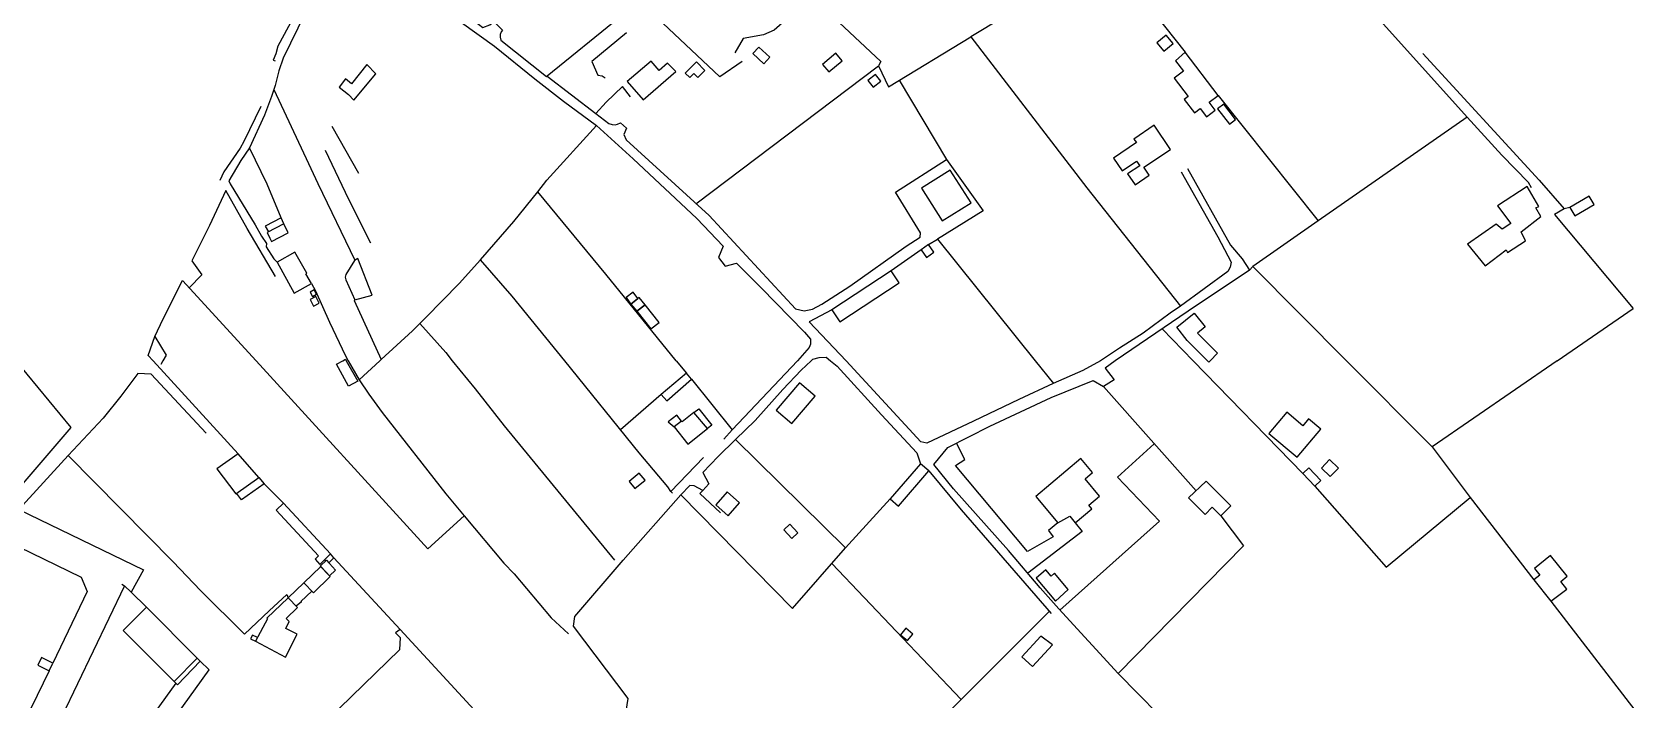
# Model space of a CAD drawing. Header units: millimetres. Extents: x 487814 to 495125, y 4392873 to 4398925.
# Drawn here: x 493268 to 493859, y 4397081 to 4397326 of the extents above; entities that cross this region are included whole.
import ezdxf

# ---------------------------------------------------------------- set-up
doc = ezdxf.new("R2010")
doc.units = ezdxf.units.MM
doc.layers.add('Cartografia_Base', color=8, linetype='Continuous')

msp = doc.modelspace()

# ---------------------------------------------------------------- linework, layer by layer
at = {"layer": 'Cartografia_Base'}
for p, q in [((493714.83, 4397382.12, 109.03), (493793.88, 4397294.5, 104.61)), ((493638.42, 4397339.94, 106.99), (493611.79, 4397323.84, 106.65)), ((493675.73, 4397336.72, 108.4), (493690.37, 4397318.23, 108.59)), ((493483, 4397330.94, 107.94), (493456.42, 4397309.43, 108.68)), ((493355.97, 4397315.32, 107.79), (493356.77, 4397315.09, 107.81)), ((493511.05, 4397262.68, 109.16), (493578, 4397313.22, 109.08)), ((493456.42, 4397309.43, 108.68), (493474.29, 4397295.76, 108.06)), ((493585.54, 4397307.96, 105.01), (493602.93, 4397278.88, 105)), ((493356.22, 4397304.59, 107.46), (493369.02, 4397277.48, 108.09)), ((493702.49, 4397302.34, 107.45), (493739.24, 4397256.45, 104.76)), ((493793.88, 4397294.5, 104.61), (493739.24, 4397256.45, 104.76)), ((493377.47, 4397291.2, 110.17), (493387.31, 4397273.89, 110.16)), ((493831.5, 4397261.31, 104.41), (493829.45, 4397260.82, 104.41)), ((493739.24, 4397256.45, 104.76), (493715.23, 4397239.73, 105.25)), ((493596.29, 4397247.73, 105.85), (493599.58, 4397249.77, 105.82)), ((493599.58, 4397249.77, 105.82), (493635.42, 4397205.16, 105.19)), ((493593.61, 4397245.84, 106.05), (493582.6, 4397238.14, 106.07)), ((493715.23, 4397239.73, 105.25), (493749.61, 4397205.16, 103.84)), ((493826.85, 4397205.16, 103.28), (493854.69, 4397224.28, 103.23)), ((493682.04, 4397216.84, 104.94), (493693.38, 4397205.16, 105.01)), ((493312, 4397205.16, 105.2), (493343.23, 4397171.07, 104.9)), ((493315.59, 4397205.16, 106.02), (493314.85, 4397203.84, 106.06)), ((493383.51, 4397205.16, 106.94), (493387.49, 4397198.12, 106.65)), ((493395.17, 4397205.16, 107.86), (493387.49, 4397198.12, 106.65)), ((493395.17, 4397205.16, 107.86), (493395.66, 4397205.61, 107.94)), ((493421.7, 4397205.16, 106.13), (493430.04, 4397194.85, 105.65)), ((493503.83, 4397205.16, 106.26), (493507.52, 4397200.6, 106.29)), ((493548.24, 4397205.16, 105.82), (493524.36, 4397179.87, 105.89)), ((493635.42, 4397205.16, 105.19), (493642.1, 4397196.85, 105.06)), ((493693.38, 4397205.16, 105.01), (493733.56, 4397163.8, 105.28)), ((493749.61, 4397205.16, 103.84), (493780.97, 4397173.64, 103.35)), ((493826.85, 4397205.16, 103.28), (493780.97, 4397173.64, 103.35)), ((493509.4, 4397198.39, 106.77), (493524.36, 4397179.87, 105.89)), ((493694.4, 4397157.47, 108.21), (493660.49, 4397195.72, 104)), ((493498.28, 4397192.76, 106.18), (493483.41, 4397179.88, 105.83)), ((493524.36, 4397179.87, 105.89), (493521.21, 4397176.42, 105.38)), ((493780.97, 4397173.64, 103.35), (493794.89, 4397155.08, 103.88)), ((493352.67, 4397160.04, 105.78), (493359.75, 4397152.94, 106.07)), ((493501.86, 4397157.23, 104.94), (493502.38, 4397156.62, 104.91)), ((493582.29, 4397154.5, 106.27), (493565.82, 4397136.55, 106.73)), ((493794.89, 4397155.08, 103.88), (493818.26, 4397124.83, 103.35)), ((493560.85, 4397130.85, 105.06), (493608.28, 4397081.02, 104.77)), ((493300.51, 4397123.24, 103.14), (493301.49, 4397122.7, 103.14)), ((493367.2, 4397123.78, 106.06), (493361.51, 4397118.3, 106.07)), ((493309.57, 4397114.81, 105.82), (493303.92, 4397120.32, 105.82)), ((493361.02, 4397119.46, 103.47), (493361.51, 4397118.3, 103.43)), ((493824.47, 4397117.07, 103.35), (493877.32, 4397048.73, 99.79)), ((493457.97, 4397110.95, 103.35), (493464.3, 4397105.08, 103.28)), ((493640.61, 4397113.23, 106.04), (493608.28, 4397081.02, 104.77)), ((493665.82, 4397090.56, 105.06), (493695.21, 4397060.81, 104.54))]:
    msp.add_line(p, q, dxfattribs=at)
for points in [[(493527.95, 4397314.9, 107.08), (493519.8, 4397309.2, 107.29), (493438.51, 4397385.89, 110.02), (493434.66, 4397383.96, 110.19)], [(493388.97, 4397369.14, 110.31), (493392.09, 4397369.53, 110.27), (493393.65, 4397369.44, 110.15), (493395.3, 4397368.97, 110.22), (493396.91, 4397367.91, 110.29), (493397.69, 4397366.92, 110.27), (493404.99, 4397355.46, 110.96), (493412.5, 4397344.83, 111.19), (493423.24, 4397330.95, 110.92), (493425.1, 4397329.17, 110.83), (493437.15, 4397320.46, 110.31), (493451.91, 4397308.54, 110.38), (493462.5, 4397300.34, 109.75), (493474.61, 4397291.42, 107.6)], [(493382.05, 4397361.26, 109.78), (493377.5, 4397351.48, 110.16), (493370.42, 4397338.25, 110.17), (493359.69, 4397316.13, 109.61), (493358.06, 4397311.46, 109.52), (493356.68, 4397306.06, 109.35), (493355.41, 4397302.02, 109.34), (493352.77, 4397295.24, 108.7), (493347.28, 4397283.22, 107.91)], [(493378.91, 4397361.99, 108.61), (493364.82, 4397333.57, 108.79), (493357.67, 4397320.47, 108.38), (493356.93, 4397317.67, 108.32), (493355.97, 4397315.32, 108.05)], [(493415.47, 4397346.59, 111.53), (493424.01, 4397335.1, 110.08), (493426.53, 4397332.15, 110.06), (493432.91, 4397327.29, 109.98), (493435.46, 4397328.29, 109.38), (493436.89, 4397329.48, 109.38), (493440.05, 4397326.36, 109.41), (493439.65, 4397325.78, 109.4), (493439.29, 4397324.78, 109.38), (493439.25, 4397323.72, 109.36), (493439.52, 4397322.69, 109.34), (493456.26, 4397309.34, 108.66), (493456.42, 4397309.43, 108.68)], [(493544.78, 4397330.76, 109.46), (493539.76, 4397326.36, 109.5), (493535.84, 4397324.61, 109.5), (493528.39, 4397323.25, 108.97), (493525.31, 4397318.06, 109.08)], [(493485.56, 4397325.38, 108.01), (493472.9, 4397314.85, 108.54), (493475.01, 4397309.82, 108.62), (493476.62, 4397309.59, 108.92), (493477.71, 4397308.89, 108.94)], [(493563.55, 4397329.17, 110.49), (493578.85, 4397314.89, 108.13), (493578, 4397313.22, 109.08)], [(493578, 4397313.22, 109.08), (493581.7, 4397305.63, 108.32), (493611.79, 4397323.84, 106.65)], [(493611.79, 4397323.84, 106.65), (493654.39, 4397268.6, 105.21), (493688.65, 4397225.14, 104.38)], [(493682.57, 4397318.61, 108.18), (493686.02, 4397321.5, 108.18), (493683.45, 4397324.57, 108.18), (493680, 4397321.68, 108.18), (493682.57, 4397318.61, 108.18)], [(493535.87, 4397314.03, 109.94), (493538.1, 4397316.44, 109.94), (493534.1, 4397320.14, 109.94), (493531.87, 4397317.73, 109.94), (493535.87, 4397314.03, 109.94)], [(493559.71, 4397311.04, 110.9), (493564.64, 4397315.14, 110.9), (493562.35, 4397317.89, 110.9), (493557.42, 4397313.79, 110.9), (493559.71, 4397311.04, 110.9)], [(493690.37, 4397318.23, 104.77), (493686.9, 4397315.13, 104.64), (493689.79, 4397311.34, 104.62), (493686.37, 4397308.74, 104.5), (493691.49, 4397302.03, 104.5), (493690.11, 4397300.98, 104.45), (493693.83, 4397296.1, 104.51), (493695.9, 4397297.68, 104.57), (493698.24, 4397294.62, 104.61), (493701.43, 4397297.06, 104.69), (493699.27, 4397299.89, 104.67), (493702.49, 4397302.34, 104.77), (493690.37, 4397318.23, 104.77)], [(493777.58, 4397317.85, 105.64), (493820.18, 4397271.34, 103.29), (493829.45, 4397260.82, 104.41)], [(493385.59, 4397300.68, 108.35), (493393.64, 4397310.3, 108.33), (493390.32, 4397313.78, 108.34), (493384.79, 4397306.72, 108.24), (493382.57, 4397308.45, 108.18), (493380.23, 4397305.46, 108.19), (493383.64, 4397302.79, 108.29), (493385.59, 4397300.68, 108.35)], [(493491.62, 4397300.81, 107.26), (493503.6, 4397311.13, 106.82), (493500.64, 4397314.21, 106.93), (493497.55, 4397311.55, 107.04), (493494.59, 4397314.99, 107.19), (493485.87, 4397307.48, 107.55), (493491.62, 4397300.81, 107.26)], [(493511.76, 4397308.97, 109.48), (493514.34, 4397311.51, 109.48), (493511.22, 4397314.68, 109.48), (493507.08, 4397310.61, 109.48), (493508.82, 4397308.98, 109.48), (493510.31, 4397310.44, 109.48), (493511.76, 4397308.97, 109.48)], [(493487.05, 4397301.86, 107.82), (493484.15, 4397305.74, 108.21), (493478.11, 4397299.93, 108.67), (493474.29, 4397295.76, 108.06)], [(493575.97, 4397305.41, 109.18), (493578.83, 4397307.63, 109.18), (493576.93, 4397310.08, 109.18), (493574.07, 4397307.86, 109.18), (493575.97, 4397305.41, 109.18)], [(493351.44, 4397298.35, 107.02), (493345.28, 4397285.53, 106.75), (493343.87, 4397283.1, 106.64), (493337.92, 4397274.39, 106.39), (493336.4, 4397271.21, 106)], [(493474.29, 4397295.76, 108.06), (493479.14, 4397292.11, 107.87), (493480.28, 4397291.72, 107.9), (493481.47, 4397291.68, 107.93), (493482.26, 4397291.85, 107.95), (493483.38, 4397292.43, 107.99), (493485.62, 4397290.36, 107.87), (493484.57, 4397288.09, 107.85), (493485.5, 4397286.13, 107.85), (493515.83, 4397258.37, 106.14), (493547.51, 4397224.19, 105.71), (493550.75, 4397223.51, 105.32), (493553.82, 4397224.05, 105.17), (493557.15, 4397225.92, 105.04), (493567.47, 4397232.55, 104.96), (493588.16, 4397247.14, 104.98), (493593.29, 4397250.48, 104.6), (493593.33, 4397252.08, 106.08), (493584.15, 4397266.94, 106.12), (493602.93, 4397278.88, 106.12), (493616.35, 4397260.15, 105.7), (493599.58, 4397249.77, 105.82)], [(493704.55, 4397299.27, 107.08), (493702.28, 4397297.52, 107.08), (493706.64, 4397291.87, 107.08), (493708.91, 4397293.62, 107.08), (493704.55, 4397299.27, 107.08)], [(493817.45, 4397268.6, 104.15), (493816.31, 4397270.48, 104.25), (493806.48, 4397280.58, 104.24), (493793.88, 4397294.5, 104.61)], [(493453.01, 4397267.13, 108.37), (493456.36, 4397271.32, 108.34), (493474.61, 4397291.42, 107.6)], [(493474.61, 4397291.42, 107.6), (493488.05, 4397279.21, 107.22), (493511.37, 4397257.29, 106.78), (493521.04, 4397247.19, 106.78), (493519.31, 4397243.02, 106.99), (493521.76, 4397239.82, 107.01), (493525.91, 4397240.9, 106.97), (493534.99, 4397231.89, 106.56), (493550.81, 4397215.67, 106.41), (493553.05, 4397213.09, 106.23), (493553.05, 4397211.2, 106.24), (493552.54, 4397210, 106.24), (493548.24, 4397205.16, 105.82)], [(493672.62, 4397278.34, 103.87), (493673.75, 4397276.67, 103.89), (493669.32, 4397273.68, 103.76), (493672.03, 4397269.67, 103.8), (493677.25, 4397273.19, 103.95), (493675.31, 4397276.07, 103.92), (493685.06, 4397282.64, 104.21), (493679.11, 4397291.47, 104.12), (493671.65, 4397286.43, 103.9), (493672.54, 4397285.11, 103.92), (493664.19, 4397279.48, 103.67), (493667.36, 4397274.8, 103.72), (493672.62, 4397278.34, 103.87)], [(493347.28, 4397283.22, 107.91), (493344.17, 4397278.53, 107.18), (493339.75, 4397271.16, 106.1), (493340.24, 4397269.99, 107.02), (493349.42, 4397254.98, 107.14), (493351.78, 4397250.85, 108.33), (493353.62, 4397248.15, 108.33), (493353.49, 4397246.97, 107.58), (493356.22, 4397242.52, 107.14), (493357.42, 4397241.35, 107.51)], [(493358.92, 4397257.5, 107.36), (493353.79, 4397269.94, 107.61), (493347.28, 4397283.22, 107.91)], [(493375.06, 4397282.35, 109.7), (493383.62, 4397264.44, 109.71), (493391.65, 4397248.34, 109.6)], [(493369.02, 4397277.48, 108.85), (493372.41, 4397270.12, 108.77), (493386.01, 4397242.01, 109.27)], [(493601.3, 4397256.41, 104.7), (493611.97, 4397263.11, 104.68), (493604.29, 4397275.01, 104.98), (493593.77, 4397268.4, 105), (493601.3, 4397256.41, 104.7)], [(493688.98, 4397274.36, 104.31), (493702.38, 4397250.54, 104.09), (493707.24, 4397241.36, 104.11), (493706.94, 4397239.45, 104.11), (493706.02, 4397237.92, 104.12), (493688.65, 4397225.14, 104.38)], [(493691.25, 4397275.6, 104.18), (493707.06, 4397247.56, 104), (493711.31, 4397242.52, 104.43), (493714.03, 4397238.33, 103.81), (493715.23, 4397239.73, 105.25)], [(493356.89, 4397236.09, 107.6), (493346.47, 4397253.61, 106.02), (493338.71, 4397267.61, 106.27), (493332.66, 4397254.7, 106.22), (493326.17, 4397241.77, 105.69), (493329.84, 4397236.66, 105.35), (493325.21, 4397231.91, 105.35)], [(493432.02, 4397242.14, 108.87), (493444.26, 4397256.18, 108.45), (493453.01, 4397267.13, 108.37)], [(493503.83, 4397205.16, 106.26), (493478.01, 4397236.95, 107.33), (493453.01, 4397267.13, 108.37)], [(493793.94, 4397247.94, 102.18), (493800.45, 4397239.91, 101.91), (493808.07, 4397245.77, 101.97), (493808.67, 4397244.85, 101.94), (493815.16, 4397249.09, 101.98), (493813.6, 4397252.47, 102.07), (493820.9, 4397258.08, 102.13), (493819.06, 4397261.19, 102.23), (493820.14, 4397261.68, 102.23), (493815.81, 4397269.03, 102.45), (493804.9, 4397261.9, 102.39), (493809.89, 4397255.45, 102.19), (493806.66, 4397253.41, 102.17), (493804.52, 4397255.2, 102.24), (493793.94, 4397247.94, 102.18)], [(493833.3, 4397258.27, 107.04), (493840.36, 4397262.44, 107.04), (493838.56, 4397265.48, 107.04), (493831.5, 4397261.31, 107.04), (493833.3, 4397258.27, 107.04)], [(493829.45, 4397260.82, 104.41), (493825.89, 4397258.72, 103.84), (493854.69, 4397224.28, 103.23)], [(493359.96, 4397255.31, 108.14), (493358.92, 4397257.5, 108.14), (493353.12, 4397254.52, 108.14), (493354.32, 4397252.42, 108.14)], [(493354.79, 4397250.16, 107.09), (493355.41, 4397248.9, 107.13), (493361.47, 4397252.08, 107.53), (493359.96, 4397255.31, 107.42), (493353.83, 4397252.17, 107.03), (493354.79, 4397250.16, 107.09)], [(493595.58, 4397243.05, 107.45), (493598.26, 4397244.94, 107.45), (493596.29, 4397247.73, 107.45), (493593.61, 4397245.84, 107.45), (493595.58, 4397243.05, 107.45)], [(493363.66, 4397229.95, 106.55), (493370.01, 4397233.46, 107.05), (493368.01, 4397237.07, 107.19), (493368.3, 4397237.23, 107.21), (493364, 4397244.99, 107.51), (493357.42, 4397241.35, 106.99), (493363.66, 4397229.95, 106.55)], [(493386.01, 4397227.46, 109.09), (493392.36, 4397229.2, 109.18), (493387.04, 4397242.61, 109.32), (493385.8, 4397241.89, 109.26), (493382.68, 4397236.78, 109.26), (493382.44, 4397235.8, 109.23), (493382.6, 4397234.8, 109.19), (493386.01, 4397227.46, 109.09)], [(493395.66, 4397205.61, 107.94), (493407.06, 4397216.14, 108.76), (493412.04, 4397221.06, 108.76), (493424.25, 4397233.51, 109.07), (493432.02, 4397242.14, 108.87)], [(493462.97, 4397205.16, 105.83), (493443.67, 4397228.88, 106.64), (493432.02, 4397242.14, 108.87)], [(493563.82, 4397219.44, 104.81), (493585.52, 4397233.69, 104.64), (493582.6, 4397238.14, 104.74), (493560.9, 4397223.89, 104.87), (493563.82, 4397219.44, 104.81)], [(493714.03, 4397238.33, 103), (493691.55, 4397223.36, 103), (493664.73, 4397205.16, 103.71)], [(493312, 4397205.16, 105.2), (493310.17, 4397207.14, 105.16), (493312.65, 4397214.11, 105.38), (493315.68, 4397220.49, 105.37), (493322.74, 4397234.58, 105.17), (493349.72, 4397205.16, 104.81)], [(493370.41, 4397228.76, 106.78), (493371.86, 4397229.54, 106.89), (493371.01, 4397231.14, 106.95), (493369.52, 4397230.34, 106.83), (493370.41, 4397228.76, 106.78)], [(493370.01, 4397233.46, 107.2), (493371.58, 4397230.81, 107.33), (493376.71, 4397219.36, 107.12), (493382.5, 4397206.96, 107.01), (493383.51, 4397205.16, 106.94)], [(493487.21, 4397225.92, 108.13), (493489.76, 4397227.97, 108.13), (493488.01, 4397230.25, 107.79), (493485.42, 4397228.32, 107.79), (493487.21, 4397225.92, 108.13)], [(493370.78, 4397225.19, 106.57), (493372.87, 4397226.22, 106.72), (493371.63, 4397228.73, 106.83), (493369.56, 4397227.65, 106.67), (493370.78, 4397225.19, 106.57)], [(493386.01, 4397227.46, 109.09), (493385.74, 4397227.2, 107.95), (493395.66, 4397205.61, 107.94)], [(493489.32, 4397223.31, 108.29), (493492.37, 4397225.63, 108.29), (493490.19, 4397228.32, 108.13), (493487.21, 4397225.92, 108.13), (493489.32, 4397223.31, 108.29)], [(493494.51, 4397216.87, 108.29), (493497.53, 4397219.17, 108.29), (493492.37, 4397225.63, 108.29), (493489.32, 4397223.31, 108.29), (493494.51, 4397216.87, 108.29)], [(493560.9, 4397223.89, 106.35), (493552.59, 4397219.4, 106.39), (493566.12, 4397205.16, 106.11)], [(493688.65, 4397225.14, 104.38), (493684.93, 4397222.57, 104.07), (493675.08, 4397215.33, 104), (493666.39, 4397209.83, 104.01), (493659.41, 4397205.16, 104.13)], [(493409.78, 4397218.83, 106.97), (493419.3, 4397208.14, 106.31), (493421.7, 4397205.16, 106.13)], [(493698.57, 4397205.16, 102.55), (493691.1, 4397212.65, 102.84), (493687.36, 4397217.5, 103.03), (493693.76, 4397222.58, 103.07), (493697.73, 4397217.64, 102.87), (493694.98, 4397215.26, 102.85), (493702.25, 4397207.89, 102.53), (493699.61, 4397205.16, 102.54)], [(493312.65, 4397214.11, 105.81), (493316.73, 4397207.16, 105.97), (493315.59, 4397205.16, 106.02)], [(493261.61, 4397205.16, 106.31), (493281.79, 4397180.65, 106.31), (493257.58, 4397152.44, 105.16), (493240.54, 4397160.85, 105.28), (493238.9, 4397166.95, 105.68), (493257.35, 4397205.16, 106.26)], [(493349.72, 4397205.16, 104.81), (493412.73, 4397136.2, 103.82), (493426.02, 4397148.29, 104.26)], [(493382.83, 4397205.16, 105.84), (493387.05, 4397197.72, 105.62), (493383.58, 4397195.86, 105.49), (493379.27, 4397203.86, 105.6), (493381.58, 4397205.16, 105.79)], [(493381.58, 4397205.16, 105.79), (493382.53, 4397205.69, 105.86), (493382.83, 4397205.16, 105.84)], [(493513.86, 4397169.66, 106.22), (493501.86, 4397157.23, 105.8), (493500.7, 4397158.9, 105.8), (493490.21, 4397171.41, 105.62), (493462.97, 4397205.16, 105.83)], [(493553.24, 4397205.16, 106.01), (493549.65, 4397201.67, 106.4), (493542.88, 4397194.64, 106.43), (493532.7, 4397183.21, 106.57), (493525.57, 4397176.3, 106.88)], [(493553.24, 4397205.16, 106.01), (493553.84, 4397205.74, 105.95), (493556.24, 4397206.31, 105.92), (493558.81, 4397206.47, 105.92), (493560.43, 4397205.16, 105.76)], [(493560.43, 4397205.16, 105.76), (493562.86, 4397203.2, 105.51), (493579.04, 4397185.31, 105.45), (493591.98, 4397171.4, 105.74), (493593.41, 4397167.36, 105.56)], [(493659.41, 4397205.16, 104.13), (493652.89, 4397201.62, 104.2), (493642, 4397196.8, 104.61), (493629.4, 4397190.95, 105.43), (493612.84, 4397183, 105.58), (493595.68, 4397175, 105.55), (493593.46, 4397175.43, 105.55), (493566.12, 4397205.16, 106.11)], [(493664.73, 4397205.16, 103.71), (493661.12, 4397202.5, 103.71), (493664.43, 4397198.22, 103.99), (493660.49, 4397195.72, 104)], [(493699.61, 4397205.16, 102.54), (493699.1, 4397204.63, 102.55), (493698.57, 4397205.16, 102.55)], [(493331.47, 4397178.58, 104.34), (493311.24, 4397200.2, 104.91), (493306.44, 4397200.51, 104.99), (493300.19, 4397192.24, 105.06), (493293.64, 4397184.14, 104.92), (493280.84, 4397170.48, 104.89)], [(493500.3, 4397190.5, 108.15), (493509.4, 4397198.39, 108.15), (493507.52, 4397200.6, 108.15), (493498.28, 4397192.76, 108.15), (493500.3, 4397190.5, 108.15)], [(493387.49, 4397198.12, 106.65), (493391.03, 4397192.87, 106.52), (493396.02, 4397186.22, 106), (493419.38, 4397156.36, 104.81), (493426.02, 4397148.29, 104.26)], [(493430.04, 4397194.85, 106.07), (493440.7, 4397181.33, 105.51), (493481.2, 4397132.08, 104.21)], [(493546.14, 4397182.15, 104.61), (493554.74, 4397192.2, 104.51), (493549.02, 4397197.07, 104.82), (493540.43, 4397187.04, 104.87), (493546.14, 4397182.15, 104.61)], [(493703.55, 4397148.34, 108.25), (493711.77, 4397137.32, 107.45), (493665.82, 4397090.56, 107.11), (493644.07, 4397114.22, 107.56), (493637.24, 4397121.91, 107.83), (493625.6, 4397135.63, 106.59), (493605.47, 4397158.17, 106.38), (493598.21, 4397167.14, 106.7), (493603.42, 4397173.38, 106.7), (493618.84, 4397181.13, 106.95), (493641.34, 4397191.67, 107.55), (493656.67, 4397197.87, 107.56), (493660.49, 4397195.72, 104)], [(493510.29, 4397186.21, 108.1), (493512.05, 4397187.6, 108.1), (493516.83, 4397181.55, 108.1), (493515.23, 4397180.29, 108.1)], [(493505.69, 4397183.08, 107.62), (493504.06, 4397185.22, 107.62), (493500.86, 4397182.79, 107.62), (493503.05, 4397181, 107.62)], [(493508.02, 4397174.6, 105.6), (493515.23, 4397180.29, 105.49), (493510.29, 4397186.21, 105.67), (493505.93, 4397182.77, 105.69), (493505.69, 4397183.08, 105.69), (493503.05, 4397181, 105.62), (493508.02, 4397174.6, 105.6)], [(493731.51, 4397169.8, 102.93), (493740.16, 4397180.03, 102.58), (493735.69, 4397183.89, 102.55), (493733.54, 4397181.35, 102.64), (493727.69, 4397186.29, 102.6), (493721.15, 4397178.56, 102.86), (493731.51, 4397169.8, 102.93)], [(493505.54, 4397156.03, 106.26), (493546.48, 4397114.36, 104.75), (493565.82, 4397136.55, 106.73), (493525.57, 4397176.3, 106.88), (493519.13, 4397170.04, 107.15), (493513.51, 4397164.22, 107.25), (493515.7, 4397160.05, 107.52), (493513.5, 4397157.66, 107.52), (493510.42, 4397159.31, 106.94), (493508.81, 4397159.4, 105.84), (493505.54, 4397156.03, 106.26)], [(493280.84, 4397170.48, 104.89), (493262.72, 4397150.69, 104.79), (493308.4, 4397128.54, 104.02), (493303.92, 4397120.32, 105.82)], [(493361.02, 4397119.46, 104.07), (493354.51, 4397113.55, 104.04), (493345.46, 4397104.9, 104.06), (493329.3, 4397121, 104.08), (493319.33, 4397131.46, 104.08), (493280.84, 4397170.48, 104.89)], [(493342.29, 4397156.37, 103.81), (493350.78, 4397162.37, 103.99), (493343.23, 4397171.07, 104.05), (493335.37, 4397165.51, 103.89), (493342.29, 4397156.37, 103.81)], [(493643.75, 4397145.75, 104.01), (493640.34, 4397142.97, 104.07), (493641.97, 4397140.62, 104.1), (493632.58, 4397135.21, 104.09), (493606.21, 4397166.81, 104.26), (493609.65, 4397168.97, 104.19), (493606.63, 4397175, 104.2)], [(493679.09, 4397174.74, 103.43), (493665.63, 4397162.48, 103.67), (493680.98, 4397146.4, 103.84), (493644.51, 4397113.74, 103.46)], [(493488.65, 4397158.33, 104.57), (493492.38, 4397161.37, 104.78), (493490.26, 4397163.98, 104.79), (493486.53, 4397160.94, 104.59), (493488.65, 4397158.33, 104.57)], [(493585.27, 4397151.92, 104.13), (493596.39, 4397164.78, 104.43), (493593.41, 4397167.36, 104.45), (493582.29, 4397154.5, 104.14), (493585.27, 4397151.92, 104.13)], [(493596.39, 4397164.78, 105.55), (493608.25, 4397150.58, 105.7), (493641.27, 4397112.47, 106.08)], [(493650.14, 4397145.73, 103.98), (493656.23, 4397150.84, 103.88), (493655.1, 4397152.19, 103.87), (493659.03, 4397155.5, 103.8), (493653.7, 4397161.86, 103.73), (493656.46, 4397164.18, 103.68), (493652.19, 4397169.28, 103.62), (493635.65, 4397155.41, 103.9), (493643.75, 4397145.75, 104.01), (493648.08, 4397148.17, 103.96), (493650.14, 4397145.73, 103.98)], [(493737.96, 4397159.25, 105.21), (493740.11, 4397161.33, 105.21), (493735.71, 4397165.88, 105.21), (493733.56, 4397163.8, 105.21), (493737.96, 4397159.25, 105.21)], [(493743.65, 4397162.68, 105.47), (493746.64, 4397165.78, 105.47), (493743.39, 4397168.92, 105.47), (493740.4, 4397165.82, 105.47), (493743.65, 4397162.68, 105.47)], [(493350.78, 4397162.37, 106.8), (493352.67, 4397160.04, 106.8), (493344.45, 4397154.13, 106.8), (493342.6, 4397156.59, 106.8)], [(493700.37, 4397151.48, 103.68), (493703.55, 4397148.34, 103.71), (493707.22, 4397152.04, 103.64), (493698.17, 4397161.01, 103.55), (493691.65, 4397154.89, 103.67), (493697.75, 4397148.83, 103.73), (493700.37, 4397151.48, 103.68)], [(493737.96, 4397159.25, 105.13), (493764.07, 4397129.47, 104.49), (493794.89, 4397155.08, 103.88)], [(493373.06, 4397130.53, 106.38), (493376.98, 4397134.35, 106.38), (493359.75, 4397152.94, 106.38), (493357.11, 4397150.41, 106.38), (493372.68, 4397133.65, 106.38), (493371.41, 4397132.46, 106.38), (493373.06, 4397130.53, 106.38)], [(493490.38, 4397024.51, 103.92), (493489.88, 4397025.18, 102.37), (493484.65, 4397022.9, 102.43), (493459.95, 4397050.22, 102.53), (493460.63, 4397056.08, 102.64), (493485.45, 4397076.71, 102.9), (493486.19, 4397081.33, 103.37), (493466.17, 4397107.91, 103.84), (493466.63, 4397111.39, 103.9), (493484.37, 4397132.02, 104.05), (493505.54, 4397156.03, 106.26)], [(493513.5, 4397157.66, 105), (493512.48, 4397156.54, 104.94), (493520.02, 4397149.38, 104.91)], [(493522.82, 4397148.37, 104.78), (493527.02, 4397153.14, 104.72), (493522.54, 4397157.1, 104.92), (493518.33, 4397152.32, 104.94), (493522.82, 4397148.37, 104.78)], [(493273.82, 4397091.56, 102.99), (493262.76, 4397068.63, 102.68), (493256.1, 4397066.02, 102.87), (493231.49, 4397078.18, 103.37), (493206.02, 4397090.39, 103.37), (493204.6, 4397096.92, 103.56), (493228.98, 4397147.06, 104.77), (493236.06, 4397150.18, 104.9), (493258.19, 4397139.17, 104.25), (493285.62, 4397125.79, 103.39), (493287.81, 4397120.54, 103.39), (493275.18, 4397094.37, 103.03)], [(493426.02, 4397148.29, 104.26), (493440.63, 4397130.98, 103.92), (493444.33, 4397127.02, 103.59), (493457.97, 4397110.95, 103.49)], [(493545.42, 4397145.25, 107.3), (493543.23, 4397143.24, 107.3), (493546.15, 4397140.06, 107.3), (493548.34, 4397142.07, 107.3), (493545.42, 4397145.25, 107.3)], [(493650.14, 4397145.73, 103.98), (493652.63, 4397142.61, 104.02), (493632.68, 4397127.28, 103.87)], [(493376.38, 4397131.15, 106), (493378.29, 4397132.92, 105.42), (493376.98, 4397134.35, 106.38), (493374.78, 4397132.21, 106.38), (493375.24, 4397131.73, 106), (493375.56, 4397132.03, 106), (493376.38, 4397131.15, 106)], [(493370.75, 4397120.13, 106.36), (493376.87, 4397126.07, 106.36), (493373.46, 4397129.71, 106.36), (493367.2, 4397123.78, 106.36), (493370.75, 4397120.13, 106.36)], [(493376.64, 4397126.3, 106.36), (493378.92, 4397128.44, 106), (493375.56, 4397132.03, 106), (493373.27, 4397129.9, 106), (493376.64, 4397126.3, 106.36)], [(493378.29, 4397132.92, 103.8), (493402.52, 4397106.69, 103), (493400.89, 4397105.42, 102.97)], [(493642.82, 4397117.02, 103.56), (493647.58, 4397121.27, 103.66), (493642.51, 4397127.28, 103.84), (493641.25, 4397126.21, 103.82), (493639.35, 4397128.47, 103.89), (493635.74, 4397125.42, 103.81), (493642.82, 4397117.02, 103.56)], [(493824.47, 4397117.07, 100.36), (493830.42, 4397121.43, 100.05), (493828.12, 4397124.31, 100.09), (493830.47, 4397126.19, 100), (493824.42, 4397133.74, 100.07), (493818.48, 4397128.99, 100.41), (493820.42, 4397126.56, 100.37), (493818.26, 4397124.83, 100.5), (493824.47, 4397117.07, 100.36)], [(493303.92, 4397120.32, 105.82), (493301.49, 4397122.7, 105.82), (493272.73, 4397062.82, 105.13), (493274.46, 4397057.84, 103.33), (493310.01, 4397040.36, 103.16), (493311.69, 4397042.65, 103.41), (493376.49, 4396976.92, 102.29)], [(493360.53, 4397096.55, 102.94), (493364.75, 4397104.96, 103.05), (493360.65, 4397107.02, 103.12), (493361.89, 4397109.58, 103.19), (493360.8, 4397110.72, 103.22), (493364.97, 4397114.73, 103.32), (493361.51, 4397118.3, 103.43), (493353.66, 4397110.76, 103.24), (493353.9, 4397110.62, 103.24), (493349.55, 4397102.36, 103.05), (493360.53, 4397096.55, 102.94)], [(493370.17, 4397120.71, 105.42), (493366.21, 4397116.96, 105.82), (493366.36, 4397116.76, 105.81), (493364.48, 4397115.22, 105.78)], [(493319.69, 4397087.57, 109.6), (493328.16, 4397096.16, 109.6), (493309.57, 4397114.81, 109.6), (493301.04, 4397106.3, 109.6), (493319.69, 4397087.57, 109.6)], [(493400.89, 4397105.42, 103.98), (493402.55, 4397103.71, 103.51), (493402.37, 4397099.22, 102.99), (493375.95, 4397073.6, 102.73), (493372.69, 4397069.86, 102.73), (493365.46, 4397062.73, 102.47), (493358.34, 4397056.91, 102.47), (493343.49, 4397071.92, 102.29), (493331.32, 4397065.3, 102.65)], [(493350.22, 4397103.68, 105.42), (493348.44, 4397104.61, 105.42), (493347.75, 4397103.29, 105.42), (493349.55, 4397102.36, 105.42)], [(493402.52, 4397106.69, 103.57), (493455.43, 4397049.37, 103.02), (493376.49, 4396976.92, 102.29)], [(493588.65, 4397102.6, 106.23), (493590.62, 4397104.96, 106.23), (493588.05, 4397107.11, 106.23), (493586.08, 4397104.75, 106.23), (493588.65, 4397102.6, 106.23)], [(493634.41, 4397093.05, 102.93), (493641.72, 4397101.08, 103.12), (493637.44, 4397104.22, 103.22), (493630.5, 4397096.61, 103.06), (493634.41, 4397093.05, 102.93)], [(493273.82, 4397091.56, 102.99), (493275.18, 4397094.37, 103.03), (493271.08, 4397096.35, 103.13), (493269.72, 4397093.54, 103.08), (493273.82, 4397091.56, 102.99)], [(493313.12, 4397064.87, 108.17), (493332.52, 4397091.9, 108.17), (493329.22, 4397095.04, 108.44), (493320.92, 4397086.32, 108.44), (493320.27, 4397086.97, 108.44), (493307.33, 4397069.03, 108.17), (493313.12, 4397064.87, 108.17)], [(493320.92, 4397086.32, 108.44), (493329.27, 4397095.09, 108.44), (493328.16, 4397096.16, 109.6), (493319.69, 4397087.57, 109.6), (493320.92, 4397086.32, 108.44)], [(493608.28, 4397081.02, 104.77), (493569.93, 4397042.82, 103.27), (493616.34, 4396992.94, 102.82)]]:
    msp.add_polyline3d(points, dxfattribs=at)

doc.saveas('drawing.dxf')
